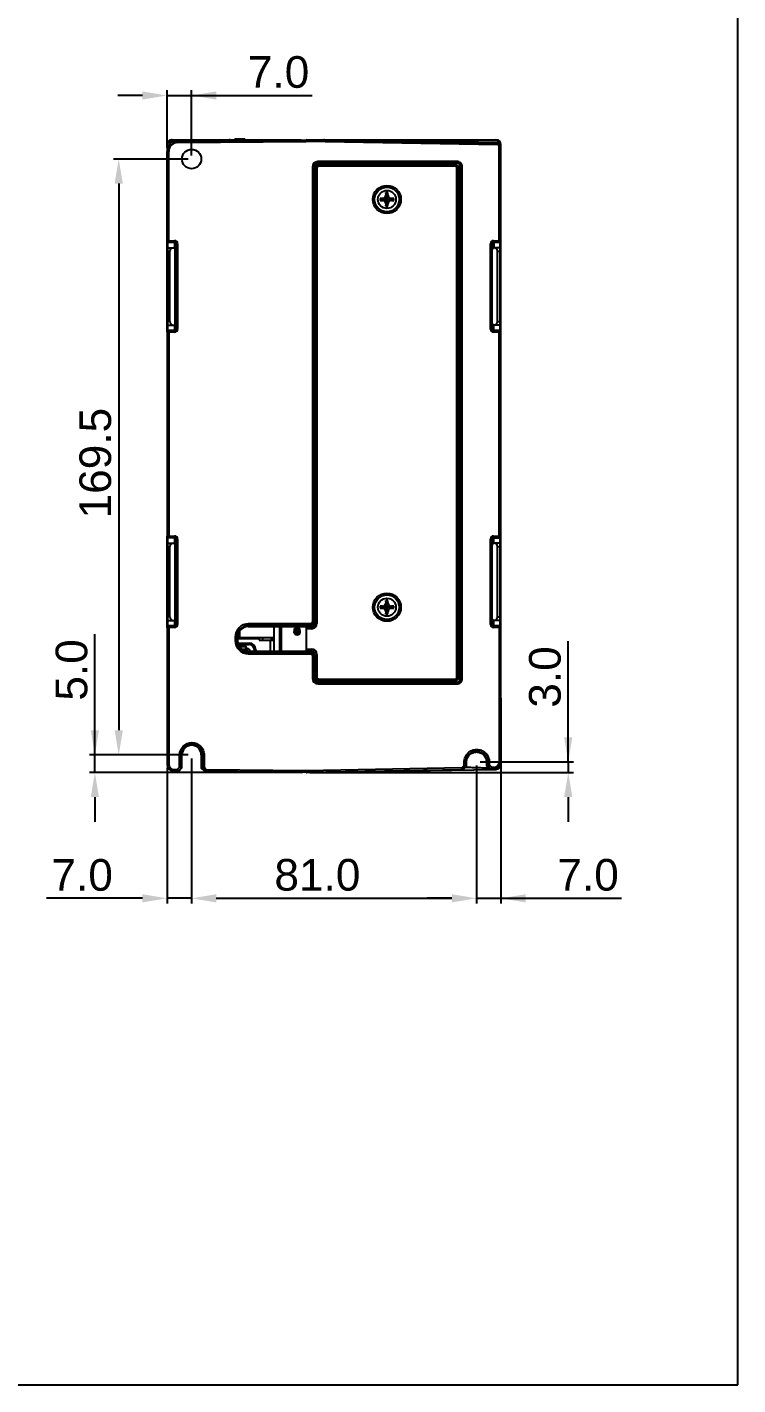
# Model space of a CAD drawing. Header units: millimetres. Extents: x 285 to 860, y 229 to 920.
# Drawn here: x 657.9 to 860.1, y 229.4 to 615.6 of the extents above; entities that cross this region are included whole.
import ezdxf

# ---------------------------------------------------------------- set-up
doc = ezdxf.new("R2010")
doc.units = ezdxf.units.MM
doc.header["$LTSCALE"] = 6
doc.layers.get('0').update_dxf_attribs({"linetype": 'CONTINUOUS'})
doc.layers.get('DEFPOINTS').update_dxf_attribs({"linetype": 'CONTINUOUS'})
doc.styles.add('Arial', font='arial.ttf')
doc.dimstyles.get("Standard").update_dxf_attribs({"dimtxt": 5, "dimasz": 5, "dimexe": 1.5, "dimexo": 1, "dimgap": 0.35, "dimtad": 1, "dimdec": 1, "dimzin": 1, "dimdsep": 46, "dimtxsty": 'Arial', "dimcen": 0, "dimclrd": 2, "dimclre": 2, "dimclrt": 2, "dimadec": 0, "dimazin": 0, "dimtp": 0.1, "dimtm": 0.1, "dimtfac": 0.71, "dimtdec": 1, "dimtmove": 0, "dimatfit": 3, "dimfxl": 1, "dimlwd": -1, "dimlwe": -1, "dimarcsym": 0})

# ---------------------------------------------------------------- blocks, each defined once
blk = doc.blocks.new('*D7')
at = {"color": 2}
for p, q in [((690.7, 596.2), (683.7, 596.2)), ((697.7, 581.31), (697.7, 597.7)), ((697.7, 596.2), (704.7, 596.2)), ((704.7, 579.13), (704.7, 597.7)), ((704.7, 596.2), (738.96, 596.2)), ((711.7, 596.2), (718.7, 596.2))]:
    blk.add_line(p, q, dxfattribs=at)
for points in [[(690.7, 595.04), (690.7, 597.37), (697.7, 596.2)], [(711.7, 597.37), (711.7, 595.04), (704.7, 596.2)]]:
    blk.add_solid(points, dxfattribs=at)
at = {"layer": 'DEFPOINTS', "color": 0}
for p in [(704.7, 596.2), (697.7, 580.31), (704.7, 578.13)]:
    blk.add_point(p, dxfattribs=at)
at = {"color": 2, "insert": (720.7, 607.39), "char_height": 9, "attachment_point": 1, "style": 'Arial'}
blk.add_mtext('7.0', dxfattribs=at)
blk = doc.blocks.new('*D8')
at = {"color": 2}
for p, q in [((703.7, 578.13), (682.46, 578.13)), ((683.96, 571.13), (683.96, 415.63)), ((703.7, 408.63), (682.46, 408.63))]:
    blk.add_line(p, q, dxfattribs=at)
for points in [[(685.13, 571.13), (682.8, 571.13), (683.96, 578.13)], [(682.8, 415.63), (685.13, 415.63), (683.96, 408.63)]]:
    blk.add_solid(points, dxfattribs=at)
at = {"layer": 'DEFPOINTS', "color": 0}
for p in [(704.7, 578.13), (683.96, 408.63), (704.7, 408.63)]:
    blk.add_point(p, dxfattribs=at)
at = {"color": 2, "insert": (672.78, 491.62), "char_height": 9, "attachment_point": 2, "rotation": 90, "style": 'Arial'}
blk.add_mtext('169.5', dxfattribs=at)
blk = doc.blocks.new('*D9')
at = {"color": 2}
for p, q in [((704.7, 407.63), (704.7, 366.34)), ((785.73, 405.63), (785.73, 366.34)), ((711.7, 367.84), (778.73, 367.84))]:
    blk.add_line(p, q, dxfattribs=at)
for points in [[(711.7, 369), (711.7, 366.67), (704.7, 367.84)], [(778.73, 366.67), (778.73, 369), (785.73, 367.84)]]:
    blk.add_solid(points, dxfattribs=at)
at = {"layer": 'DEFPOINTS', "color": 0}
for p in [(704.7, 408.63), (785.73, 406.63), (785.73, 367.84)]:
    blk.add_point(p, dxfattribs=at)
at = {"color": 2, "insert": (740.48, 379.03), "char_height": 9, "attachment_point": 2, "style": 'Arial'}
blk.add_mtext('81.0', dxfattribs=at)
blk = doc.blocks.new('*D10')
at = {"color": 2}
for p, q in [((792.7, 424.74), (792.7, 366.34)), ((785.73, 405.63), (785.73, 366.34)), ((778.73, 367.84), (771.73, 367.84)), ((785.73, 367.84), (792.7, 367.84)), ((792.7, 367.84), (827.01, 367.84)), ((799.7, 367.84), (806.7, 367.84))]:
    blk.add_line(p, q, dxfattribs=at)
for points in [[(778.73, 366.67), (778.73, 369), (785.73, 367.84)], [(799.7, 369), (799.7, 366.67), (792.7, 367.84)]]:
    blk.add_solid(points, dxfattribs=at)
at = {"layer": 'DEFPOINTS', "color": 0}
for p in [(792.7, 425.74), (785.73, 406.63), (792.7, 367.84)]:
    blk.add_point(p, dxfattribs=at)
at = {"color": 2, "insert": (808.74, 379.03), "char_height": 9, "attachment_point": 1, "style": 'Arial'}
blk.add_mtext('7.0', dxfattribs=at)
blk = doc.blocks.new('*D11')
at = {"color": 2}
for p, q in [((677.17, 408.63), (677.17, 442.97)), ((677.17, 415.63), (677.17, 422.63)), ((703.7, 408.63), (675.67, 408.63)), ((677.17, 403.63), (677.17, 408.63)), ((736.3, 403.63), (675.67, 403.63)), ((677.17, 396.63), (677.17, 389.63))]:
    blk.add_line(p, q, dxfattribs=at)
for points in [[(676.01, 415.63), (678.34, 415.63), (677.17, 408.63)], [(678.34, 396.63), (676.01, 396.63), (677.17, 403.63)]]:
    blk.add_solid(points, dxfattribs=at)
at = {"layer": 'DEFPOINTS', "color": 0}
for p in [(677.17, 408.63), (704.7, 408.63), (737.3, 403.63)]:
    blk.add_point(p, dxfattribs=at)
at = {"color": 2, "insert": (670.58, 432.8), "char_height": 9, "attachment_point": 5, "rotation": 90, "style": 'Arial'}
blk.add_mtext('5.0', dxfattribs=at)
blk = doc.blocks.new('*D12')
at = {"color": 2}
for p, q in [((811.83, 406.63), (811.83, 440.96)), ((811.83, 413.63), (811.83, 420.63)), ((786.73, 406.63), (813.33, 406.63)), ((811.83, 406.63), (811.83, 403.63)), ((738.3, 403.63), (813.33, 403.63)), ((811.83, 396.63), (811.83, 389.63))]:
    blk.add_line(p, q, dxfattribs=at)
for points in [[(810.66, 413.63), (813, 413.63), (811.83, 406.63)], [(813, 396.63), (810.66, 396.63), (811.83, 403.63)]]:
    blk.add_solid(points, dxfattribs=at)
at = {"layer": 'DEFPOINTS', "color": 0}
for p in [(785.73, 406.63), (737.3, 403.63), (811.83, 403.63)]:
    blk.add_point(p, dxfattribs=at)
at = {"color": 2, "insert": (805.24, 430.8), "char_height": 9, "attachment_point": 5, "rotation": 90, "style": 'Arial'}
blk.add_mtext('3.0', dxfattribs=at)
blk = doc.blocks.new('*D13')
at = {"color": 2}
for p, q in [((704.7, 407.63), (704.7, 366.34)), ((697.7, 404.96), (697.7, 366.34)), ((690.7, 367.84), (663.43, 367.84)), ((704.7, 367.84), (697.7, 367.84)), ((711.7, 367.84), (718.7, 367.84))]:
    blk.add_line(p, q, dxfattribs=at)
for points in [[(690.7, 366.67), (690.7, 369), (697.7, 367.84)], [(711.7, 369), (711.7, 366.67), (704.7, 367.84)]]:
    blk.add_solid(points, dxfattribs=at)
at = {"layer": 'DEFPOINTS', "color": 0}
for p in [(697.7, 405.96), (704.7, 408.63), (697.7, 367.84)]:
    blk.add_point(p, dxfattribs=at)
at = {"color": 2, "insert": (673.56, 374.43), "char_height": 9, "attachment_point": 5, "style": 'Arial'}
blk.add_mtext('7.0', dxfattribs=at)

msp = doc.modelspace()

# ---------------------------------------------------------------- linework, layer by layer
for p, q in [((860.08, 229.45), (860.08, 823.45)), ((699.2, 583.63), (735.82, 583.63)), ((700.67, 583.31), (737.3, 583.63)), ((700.67, 583.31), (700.67, 582.81)), ((717, 583.83), (717, 583.63)), ((717, 583.83), (719.88, 583.83)), ((719.88, 583.63), (719.88, 583.83)), ((791.71, 582.68), (737.3, 583.63)), ((737.8, 583.63), (742.5, 583.63)), ((742.29, 583.55), (742.29, 583.63)), ((742.5, 583.63), (791.2, 583.63)), ((748.75, 583.43), (791.19, 583.43)), ((697.7, 582.13), (697.7, 580.31)), ((697.7, 554.86), (697.7, 580.31)), ((697.7, 580.31), (698.2, 580.31)), ((698.2, 554.95), (698.2, 580.31)), ((700.67, 582.81), (737.29, 583.13)), ((791.7, 582.18), (737.29, 583.13)), ((791.7, 582.18), (791.71, 582.68)), ((792.2, 554.95), (792.2, 581.68)), ((792.2, 581.68), (792.7, 581.68)), ((792.7, 582.13), (792.59, 582.13)), ((792.7, 531.08), (792.7, 582.13)), ((739.07, 575.9), (739.07, 446.4)), ((739.57, 575.9), (739.07, 575.9)), ((739.57, 575.9), (739.57, 446.4)), ((739.57, 575.9), (739.81, 575.53)), ((739.81, 575.53), (739.81, 446.03)), ((739.81, 575.53), (740.31, 575.53)), ((740.31, 575.53), (740.31, 446.03)), ((780.15, 577.44), (740.57, 577.4)), ((740.57, 576.9), (740.57, 577.4)), ((780.15, 576.94), (740.57, 576.9)), ((740.57, 576.9), (740.81, 576.53)), ((779.66, 576.57), (740.81, 576.53)), ((740.81, 576.53), (740.81, 576.03)), ((779.66, 576.07), (740.81, 576.03)), ((779.66, 576.57), (780.15, 576.94)), ((779.66, 576.57), (779.66, 576.07)), ((780.15, 576.94), (780.15, 577.44)), ((780.16, 430.7), (780.16, 575.57)), ((780.66, 575.57), (780.16, 575.57)), ((780.66, 575.57), (781.15, 575.94)), ((780.66, 430.7), (780.66, 575.57)), ((781.15, 430.33), (781.15, 575.94)), ((781.15, 575.94), (781.65, 575.94)), ((781.65, 430.33), (781.65, 575.94)), ((759.95, 565.34), (760.54, 567.93)), ((760.54, 565.34), (759.95, 567.93)), ((759.96, 564.7), (760.53, 568.57)), ((760.53, 564.7), (759.96, 568.57)), ((758.31, 566.35), (762.18, 566.92)), ((758.31, 566.92), (762.18, 566.35)), ((758.95, 566.34), (761.54, 566.93)), ((758.95, 566.93), (761.54, 566.34)), ((697.7, 554.58), (697.7, 554.86)), ((697.7, 531.08), (697.7, 554.57)), ((697.9, 552.92), (697.9, 554.38)), ((699.8, 554.38), (697.9, 554.38)), ((697.9, 529.42), (697.9, 552.88)), ((697.9, 552.88), (699.8, 552.88)), ((698.08, 554.46), (699.81, 554.4)), ((698.2, 554.95), (699.83, 554.9)), ((699.8, 554.38), (699.8, 552.88)), ((699.81, 554.4), (699.83, 554.9)), ((700, 554.34), (700, 552.69)), ((700, 531.08), (700, 552.68)), ((700.2, 554), (700.2, 529.77)), ((700.2, 554), (700.7, 554)), ((700.7, 554), (700.7, 529.77)), ((789.7, 529.77), (789.7, 554)), ((790.2, 554), (789.7, 554)), ((790.2, 529.77), (790.2, 554)), ((790.56, 554.9), (792.2, 554.95)), ((790.58, 554.4), (790.56, 554.9)), ((790.58, 554.4), (792.31, 554.46)), ((790.7, 554.38), (790.7, 552.88)), ((792.5, 554.38), (790.7, 554.38)), ((792.5, 552.88), (790.7, 552.88)), ((792.5, 552.92), (792.5, 554.38)), ((792.5, 529.42), (792.5, 552.88)), ((697.7, 551.88), (698.5, 551.88)), ((698.5, 531.88), (698.5, 551.88)), ((791.7, 531.88), (791.7, 551.88)), ((791.7, 551.88), (792.7, 551.88)), ((700.2, 547.88), (700, 547.88)), ((700.2, 535.88), (700, 535.89)), ((698.5, 531.88), (697.7, 531.88)), ((697.7, 528.91), (697.7, 531.07)), ((697.9, 530.88), (699.8, 530.88)), ((699.8, 529.38), (697.9, 529.38)), ((699.81, 529.37), (698.08, 529.31)), ((699.8, 530.85), (699.8, 529.38)), ((699.81, 529.37), (699.83, 528.87)), ((700, 530.71), (700, 529.42)), ((700.2, 529.77), (700.7, 529.77)), ((790.2, 529.77), (789.7, 529.77)), ((790.58, 529.37), (790.56, 528.87)), ((792.31, 529.31), (790.58, 529.37)), ((792.5, 530.88), (790.7, 530.88)), ((790.7, 529.38), (790.7, 530.88)), ((792.5, 529.38), (790.7, 529.38)), ((791.7, 531.88), (792.7, 531.88)), ((792.7, 447.08), (792.7, 531.07)), ((697.7, 528.91), (697.7, 470.86)), ((699.83, 528.87), (698.2, 528.81)), ((698.2, 528.81), (698.2, 470.95)), ((792.2, 528.81), (790.56, 528.87)), ((792.2, 470.95), (792.2, 528.81)), ((697.7, 470.58), (697.7, 470.86)), ((697.7, 447.08), (697.7, 470.57)), ((697.7, 467.88), (698.5, 467.88)), ((697.9, 468.92), (697.9, 470.38)), ((699.8, 470.38), (697.9, 470.38)), ((697.9, 445.42), (697.9, 468.88)), ((697.9, 468.88), (699.8, 468.88)), ((698.08, 470.46), (699.81, 470.4)), ((698.2, 470.95), (699.83, 470.9)), ((698.5, 447.88), (698.5, 467.88)), ((699.8, 470.38), (699.8, 468.88)), ((699.81, 470.4), (699.83, 470.9)), ((700, 470.34), (700, 468.69)), ((700, 447.08), (700, 468.68)), ((700.2, 470), (700.2, 445.77)), ((700.2, 470), (700.7, 470)), ((700.7, 470), (700.7, 445.77)), ((790.2, 470), (789.7, 470)), ((789.7, 445.77), (789.7, 470)), ((790.2, 445.77), (790.2, 470)), ((790.56, 470.9), (792.2, 470.95)), ((790.58, 470.4), (790.56, 470.9)), ((790.58, 470.4), (792.7, 470.47)), ((790.7, 470.38), (792.5, 470.38)), ((790.7, 468.88), (790.7, 470.38)), ((792.5, 468.88), (790.7, 468.88)), ((791.7, 467.88), (792.7, 467.88)), ((791.7, 447.88), (791.7, 467.88)), ((792.7, 470.47), (792.2, 470.95)), ((792.5, 468.92), (792.5, 470.38)), ((792.5, 445.42), (792.5, 468.88)), ((700.2, 463.88), (700, 463.88)), ((700.2, 451.88), (700, 451.89)), ((760.54, 449.34), (759.95, 451.93)), ((759.95, 449.34), (760.54, 451.93)), ((760.53, 448.7), (759.96, 452.57)), ((759.96, 448.7), (760.53, 452.57)), ((758.31, 450.35), (762.18, 450.92)), ((758.31, 450.92), (762.18, 450.35)), ((758.95, 450.34), (761.54, 450.93)), ((758.95, 450.93), (761.54, 450.34)), ((698.5, 447.88), (697.7, 447.88)), ((697.7, 444.91), (697.7, 447.07)), ((697.7, 444.91), (697.7, 405.96)), ((697.9, 446.88), (699.8, 446.88)), ((699.8, 445.38), (697.9, 445.38)), ((699.81, 445.37), (698.08, 445.31)), ((699.83, 444.87), (698.2, 444.81)), ((698.2, 444.81), (698.2, 405.96)), ((699.8, 446.85), (699.8, 445.38)), ((699.81, 445.37), (699.83, 444.87)), ((700, 446.71), (700, 445.42)), ((700.2, 445.77), (700.7, 445.77)), ((720.83, 445.38), (720.75, 445.13)), ((720.75, 445.13), (737.3, 445.13)), ((738.57, 445.9), (720.83, 445.88)), ((720.83, 445.38), (720.83, 445.88)), ((738.57, 445.4), (720.83, 445.38)), ((728.1, 445.13), (728.1, 438.13)), ((729.7, 445.13), (729.7, 438.13)), ((730.2, 444.18), (729.7, 444.18)), ((729.7, 444.18), (730.2, 444.18)), ((730.2, 445.13), (730.2, 438.13)), ((733.95, 444.6), (735.45, 444.6)), ((733.95, 443.38), (733.95, 444.6)), ((733.95, 444.5), (735.45, 444.5)), ((735.01, 444.21), (734.38, 444.21)), ((735.45, 443.38), (735.45, 444.6)), ((737.3, 445.13), (737.3, 438.13)), ((738.82, 445.03), (737.3, 445.03)), ((738.82, 444.53), (737.3, 444.53)), ((738.57, 445.4), (738.57, 445.9)), ((738.57, 445.4), (738.82, 445.03)), ((738.82, 445.03), (738.82, 444.53)), ((739.57, 446.4), (739.07, 446.4)), ((739.57, 446.4), (739.81, 446.03)), ((739.81, 446.03), (740.31, 446.03)), ((790.2, 445.77), (789.7, 445.77)), ((790.58, 445.37), (790.56, 444.87)), ((792.2, 444.81), (790.56, 444.87)), ((792.31, 445.31), (790.58, 445.37)), ((792.5, 446.88), (790.7, 446.88)), ((790.7, 445.38), (790.7, 446.88)), ((790.7, 445.38), (792.5, 445.38)), ((791.7, 447.88), (792.7, 447.88)), ((792.2, 444.81), (792.2, 406.57)), ((792.7, 406.02), (792.7, 447.07)), ((717.08, 442.13), (717.75, 442.13)), ((717.08, 442.13), (717.08, 441.13)), ((717.08, 441.13), (717.75, 441.13)), ((717.58, 442.13), (717.58, 441.13)), ((717.75, 442.13), (717.75, 441.13)), ((717.75, 442.03), (728.1, 442.03)), ((723.9, 441.63), (717.75, 441.63)), ((717.83, 440.43), (721.05, 440.43)), ((718.4, 442.03), (718.4, 443.99)), ((721.05, 440.43), (721.05, 440.03)), ((723.9, 442.03), (723.9, 441.23)), ((723.9, 441.23), (728.1, 441.23)), ((724.9, 442.03), (724.9, 441.23)), ((727, 441.23), (727, 438.13)), ((727.4, 441.23), (727.4, 442.03)), ((727.9, 441.23), (727.9, 442.03)), ((733.95, 443.38), (733.85, 443.38)), ((733.95, 443.38), (733.85, 443.38)), ((733.95, 443.38), (735.45, 443.38)), ((735.28, 443.44), (734.11, 443.44)), ((735.19, 443.51), (734.2, 443.51)), ((734.61, 444.08), (734.78, 444.08)), ((734.9, 443.38), (734.9, 442.81)), ((735.54, 443.38), (735.45, 443.38)), ((735.54, 443.38), (735.45, 443.38)), ((717.96, 440.03), (721.05, 440.03)), ((718.21, 439.53), (719.9, 439.53)), ((720.2, 439.33), (718.35, 439.33)), ((718.95, 438.73), (720.2, 438.73)), ((720.2, 438.19), (720.2, 439.33)), ((720.4, 439.03), (720.2, 439.03)), ((720.2, 438.83), (720.65, 438.83)), ((720.2, 438.38), (720.5, 438.38)), ((720.4, 439.03), (720.4, 438.83)), ((720.5, 438.38), (720.7, 438.18)), ((720.7, 438.18), (720.7, 438.14)), ((720.75, 438.13), (737.3, 438.13)), ((720.83, 437.89), (720.75, 438.13)), ((720.83, 437.89), (738.57, 437.87)), ((720.83, 437.89), (720.83, 437.39)), ((720.83, 437.39), (738.57, 437.37)), ((722.95, 438.53), (722.55, 438.53)), ((722.55, 438.53), (722.55, 438.13)), ((722.95, 438.53), (722.95, 438.13)), ((737.3, 438.74), (738.82, 438.74)), ((737.3, 438.24), (738.82, 438.24)), ((738.82, 438.24), (738.57, 437.87)), ((738.57, 437.87), (738.57, 437.37)), ((738.82, 438.24), (738.82, 438.74)), ((739.57, 436.87), (739.07, 436.87)), ((739.07, 436.87), (739.07, 430.37)), ((739.81, 437.24), (739.57, 436.87)), ((739.57, 436.87), (739.57, 430.37)), ((739.81, 437.24), (740.31, 437.24)), ((739.81, 437.24), (739.81, 430.74)), ((740.31, 437.24), (740.31, 430.74)), ((739.57, 430.37), (739.07, 430.37)), ((739.57, 430.37), (739.81, 430.74)), ((739.81, 430.74), (740.31, 430.74)), ((740.57, 429.37), (740.81, 429.74)), ((740.57, 429.37), (780.15, 429.33)), ((740.57, 429.37), (740.57, 428.87)), ((740.57, 428.87), (780.15, 428.83)), ((740.81, 430.24), (779.66, 430.2)), ((740.81, 429.74), (740.81, 430.24)), ((740.81, 429.74), (779.66, 429.7)), ((779.66, 429.7), (779.66, 430.2)), ((780.15, 429.33), (779.66, 429.7)), ((780.15, 429.33), (780.15, 428.83)), ((780.66, 430.7), (780.16, 430.7)), ((781.15, 430.33), (780.66, 430.7)), ((781.15, 430.33), (781.65, 430.33)), ((698.2, 405.96), (697.7, 405.96)), ((701.29, 408.63), (701.95, 408.63)), ((701.29, 405.17), (701.29, 408.63)), ((701.79, 404.96), (701.79, 408.63)), ((701.95, 404.96), (701.95, 408.63)), ((707.45, 408.63), (708.26, 408.63)), ((707.45, 408.63), (707.45, 404.89)), ((707.76, 408.63), (707.76, 404.89)), ((708.26, 408.63), (708.26, 405.1)), ((781.53, 404.91), (782.24, 405.63)), ((782.24, 406.63), (782.89, 406.63)), ((782.24, 405.63), (782.24, 406.63)), ((782.74, 405.43), (782.74, 406.63)), ((782.89, 406.15), (782.89, 406.63)), ((789.36, 406.63), (788.57, 406.63)), ((788.57, 406.63), (788.57, 406.27)), ((788.86, 405.53), (788.6, 405.53)), ((789.49, 404.66), (788.6, 405.53)), ((788.86, 406.63), (788.86, 405.53)), ((788.86, 405.53), (789.74, 404.67)), ((789.36, 406.63), (789.36, 405.74)), ((789.36, 405.74), (790.06, 405.05)), ((792.7, 406.57), (792.2, 406.57)), ((699.68, 404.46), (700.57, 404.45)), ((699.68, 404.46), (699.68, 403.96)), ((699.68, 403.96), (700.93, 403.95)), ((700.57, 404.45), (701.29, 405.17)), ((700.77, 403.95), (701.79, 404.96)), ((701.95, 404.96), (700.93, 403.95)), ((701.95, 404.96), (701.79, 404.96)), ((707.76, 404.89), (707.45, 404.89)), ((708.45, 403.89), (707.45, 404.89)), ((707.76, 404.89), (708.76, 403.88)), ((708.26, 405.1), (708.97, 404.38)), ((737.3, 403.63), (708.45, 403.89)), ((737.29, 404.13), (708.97, 404.38)), ((781.53, 404.91), (737.29, 404.13)), ((781.71, 404.41), (737.3, 403.63)), ((737.5, 403.59), (772.34, 404.19)), ((772.34, 404.19), (791.22, 404.52)), ((781.58, 404.41), (781.55, 404.68)), ((781.86, 404.53), (781.72, 404.68)), ((781.86, 404.53), (782.74, 405.43)), ((781.99, 404.53), (781.86, 404.53)), ((782.87, 405.43), (781.99, 404.53)), ((782.62, 405.17), (782.91, 405.16)), ((782.87, 405.43), (782.74, 405.43)), ((789.49, 404.66), (789.74, 404.67)), ((789.74, 404.67), (789.87, 404.83)), ((789.77, 404.55), (790, 404.55)), ((790.03, 404.55), (790.05, 404.84)), ((790.73, 404.57), (790.03, 404.55)), ((790.72, 405.07), (790.06, 405.05)), ((790.73, 404.57), (790.72, 405.07)), ((285.35, 229.45), (860.08, 229.45))]:
    msp.add_line(p, q)
for centre, radius in [((704.7, 578.13), 2.75), ((760.25, 566.63), 4), ((760.25, 566.63), 3.5), ((760.25, 566.63), 2.57), ((760.25, 450.63), 4), ((760.25, 450.63), 3.5), ((760.25, 450.63), 2.57)]:
    msp.add_circle(centre, radius)
for centre, radius, start, end in [((699.2, 582.13), 1.5, 90, 180), ((700.7, 580.31), 3, 90.5, 180), ((746.84, 581.6), 48.24, 178.1265, 178.2589), ((699.16, 582.7), 0.709, 135.8523, 138.2422), ((699.6, 582.95), 0.855, 151.2592, 152.9467), ((699.6, 546.52), 36.82, 89.9356, 91.1829), ((699.83, 510.64), 72.7, 89.7392, 90.1453), ((742.5, 583.43), 0.2, 90, 145.7598), ((791.19, 582.14), 1.29, 83.0912, 90.013), ((791.2, 582.13), 1.5, 5.4199, 90), ((791.2, 582.13), 1.5, 0, 90), ((700.7, 580.31), 2.5, 90.5, 180), ((740.62, 580.83), 42.05, 176.9544, 177.7907), ((791.7, 581.68), 0.5, 0, 89), ((791.7, 581.68), 1, 0, 89), ((791.19, 582.13), 1.3, 23.3692, 27.7985), ((791.19, 582.13), 1.31, 7.4366, 23.3274), ((791.2, 582.13), 1.5, 0, 4.4353), ((740.57, 575.9), 1.5, 90.059, 180.037), ((740.81, 575.53), 1, 90.1046, 179.9478), ((740.81, 575.53), 0.499, 90.0529, 180.0431), ((779.66, 575.57), 1, 0.1045, 89.948), ((779.66, 575.57), 0.499, 359.9878, 90.1259), ((780.15, 575.94), 1.5, 359.9936, 90.1201), ((868.86, 566.72), 108.92, 179.0271, 179.3667), ((760.25, 550.19), 18.39, 89.1163, 90.8837), ((656, 566.78), 104.55, 0.6262, 0.98), ((776.69, 566.63), 18.39, 179.1165, 180.0003), ((776.69, 566.63), 18.39, 179.9997, 180.8835), ((760.1, 462.38), 104.55, 90.6262, 90.98), ((760.16, 675.25), 108.92, 269.0271, 269.3667), ((864.49, 566.48), 104.55, 180.6262, 180.98), ((760.25, 583.08), 18.39, 269.1163, 270.8837), ((651.63, 566.55), 108.92, 359.0271, 359.3667), ((760.33, 458.02), 108.92, 89.0271, 89.3667), ((760.39, 670.88), 104.55, 270.6262, 270.98), ((743.8, 566.63), 18.39, 359.9997, 0.8835), ((743.8, 566.63), 18.39, 359.1165, 0.0003), ((698.1, 554.86), 0.4, 180, 268), ((697.9, 554.58), 0.2, 180, 270), ((697.9, 552.68), 0.2, 90, 180), ((699.8, 552.68), 0.2, 0, 90), ((699.8, 554), 0.4, 0, 88), ((699.8, 554), 0.9, 0, 88), ((790.6, 554), 0.9, 92, 180), ((790.6, 554), 0.4, 92, 180), ((790.7, 552.38), 0.5, 90, 180), ((792.3, 554.86), 0.4, 272.0001, 359.9999), ((792.5, 554.58), 0.2, 270, 360), ((792.5, 552.68), 0.2, 0, 90), ((697.9, 531.08), 0.2, 180, 270), ((697.9, 529.18), 0.2, 90, 180), ((698.1, 528.91), 0.4, 92.0001, 179.9999), ((699.8, 531.08), 0.2, 270, 0), ((699.8, 529.77), 0.4, 272, 0), ((699.8, 529.77), 0.9, 272, 0), ((790.6, 529.77), 0.9, 180, 268), ((790.7, 531.38), 0.5, 180, 270), ((790.6, 529.77), 0.4, 180, 268), ((792.3, 528.91), 0.4, 0, 88), ((792.5, 531.08), 0.2, 270, 0), ((792.5, 529.18), 0.2, 0, 90), ((698.1, 470.86), 0.4, 180, 268), ((697.9, 470.58), 0.2, 180, 270), ((697.9, 468.68), 0.2, 90, 180), ((699.8, 468.68), 0.2, 0, 90), ((699.8, 470), 0.4, 0, 88), ((699.8, 470), 0.9, 0, 88), ((790.6, 470), 0.9, 92, 180), ((790.6, 470), 0.4, 92, 180), ((790.7, 468.38), 0.5, 90, 180), ((792.5, 470.58), 0.2, 270, 325.1062), ((792.5, 468.68), 0.2, 0, 90), ((868.86, 450.72), 108.92, 179.0271, 179.3667), ((760.25, 434.19), 18.39, 89.1163, 90.8837), ((656, 450.78), 104.55, 0.6262, 0.98), ((776.69, 450.63), 18.39, 179.1165, 180.0003), ((776.69, 450.63), 18.39, 179.9997, 180.8835), ((760.1, 346.38), 104.55, 90.6262, 90.98), ((760.16, 559.25), 108.92, 269.0271, 269.3667), ((864.49, 450.48), 104.55, 180.6262, 180.98), ((760.25, 467.08), 18.39, 269.1163, 270.8837), ((651.63, 450.55), 108.92, 359.0271, 359.3667), ((760.33, 342.02), 108.92, 89.0271, 89.3667), ((760.39, 554.88), 104.55, 270.6262, 270.98), ((743.8, 450.63), 18.39, 359.9997, 0.8835), ((743.8, 450.63), 18.39, 359.1165, 0.0003), ((697.9, 447.08), 0.2, 180, 270), ((697.9, 445.18), 0.2, 90, 180), ((698.1, 444.91), 0.4, 92.0001, 179.9999), ((699.8, 447.08), 0.2, 270, 360), ((699.8, 445.77), 0.4, 272, 0), ((699.8, 445.77), 0.9, 272, 0), ((720.83, 442.13), 3.75, 90.0454, 179.9913), ((720.83, 442.13), 3.25, 90.0516, 179.9894), ((734.7, 443.68), 0.9, 146.477, 33.523), ((738.57, 446.4), 1, 270.1046, 359.9477), ((738.57, 446.4), 0.499, 270.0531, 0.0429), ((738.82, 446.03), 1.5, 270.0589, 0.0371), ((790.6, 445.77), 0.9, 180, 268), ((790.7, 447.38), 0.5, 180, 270), ((790.6, 445.77), 0.4, 180, 268), ((792.3, 444.91), 0.4, 0, 88), ((792.5, 447.08), 0.2, 270, 0), ((792.5, 445.18), 0.2, 0, 90), ((720.83, 441.13), 3.75, 180.0087, 269.9546), ((720.83, 441.13), 3.25, 180.0106, 269.9484), ((721.05, 438.53), 1.9, 0, 90), ((719.9, 439.03), 0.5, 0, 90), ((720.65, 438.13), 0.7, 0, 90), ((721.05, 438.53), 1.5, 0, 90), ((738.57, 436.87), 1, 0.0522, 89.8954), ((738.57, 436.87), 0.499, 359.9569, 89.9471), ((738.82, 437.24), 1.5, 359.963, 89.941), ((740.57, 430.37), 1.5, 179.963, 269.941), ((740.81, 430.74), 1, 180.0523, 269.8954), ((740.81, 430.74), 0.499, 179.9569, 269.9471), ((779.66, 430.7), 1, 270.052, 359.8955), ((779.66, 430.7), 0.499, 269.8739, 0.0124), ((780.15, 430.33), 1.5, 269.8801, 0.0063), ((699.7, 405.96), 2, 180, 269.5), ((699.7, 405.96), 1.5, 180, 269.5), ((790.7, 406.57), 1.5, 271, 0), ((790.7, 406.57), 2, 271, 0), ((791.2, 406.02), 1.5, 271, 0), ((810.66, 449.05), 118.78, 202.0537, 202.1787), ((737.5, 403.78), 0.2, 228.7199, 271), ((740.5, 403.84), 0.2, 228.7199, 270.9999), ((772.31, 405.7), 1.51, 271.044, 285.8796), ((781.7, 404.81), 0.402, 271.0727, 290.7165), ((781.7, 404.81), 0.399, 310.5564, 315.5158), ((790.04, 509.25), 104.28, 269.0929, 269.3735), ((789.97, 502.82), 97.85, 269.3753, 269.5349), ((789.77, 404.95), 0.396, 265.9021, 270.9918)]:
    msp.add_arc(centre, radius, start, end)
for centre, major_axis, ratio, start_param, end_param in [((699.5, 551.88), (1, 0), 1, 1.570796, 3.141593), ((790.7, 551.88), (1, 0), 1, 0, 1.570796), ((699.5, 531.88), (0, 1), 1, 1.570796, 3.141593), ((790.7, 531.88), (1, 0), 1, -1.570796, 0), ((699.5, 467.88), (0, 1), 1, 0, 1.570796), ((790.7, 467.88), (1, 0), 1, 0, 1.570796), ((699.5, 447.88), (1, 0), 1, 3.141593, 4.712389), ((720.75, 442.13), (0, 3), 1, 0, 1.570796), ((734.7, 444.42), (0.75, 0), 0.312833, 3.141593, 4.276453), ((734.7, 444.42), (0.75, 0), 0.312833, -1.13486, 0), ((790.7, 447.88), (1, 0), 1, -1.570796, 0), ((720.75, 441.13), (0, 3), 1, -4.712389, -3.141593), ((734.7, 441.7), (0, 2.4), 0.312833, 0.110341, 0.71504), ((734.7, 443.58), (0.75, 0), 0.312833, -0.628592, 0), ((704.7, 408.63), (0, 2.75), 1, -1.570796, 1.570796), ((782.87, 406.14), (0, 0.713), 0.024463, -3.141158, -1.558341), ((788.6, 406.23), (-0.002, 0.701), 0.049852, 1.50952, 3.14231)]:
    msp.add_ellipse(centre, major_axis=major_axis, ratio=ratio, start_param=start_param, end_param=end_param)
for points, knots in [([(698.63, 583.17), (698.53, 583.22), (698.35, 583.27), (698.15, 583.21), (698.09, 583.15)], [0, 0, 0, 0, 0.573695, 1, 1, 1, 1]), ([(698.84, 583.34), (698.8, 583.39), (698.74, 583.47), (698.62, 583.52), (698.59, 583.5)], [0, 0, 0, 0, 0.645532, 1, 1, 1, 1]), ([(699.2, 583.63), (699.13, 583.63), (698.98, 583.57), (698.9, 583.43), (698.85, 583.36)], [0, 0, 0, 0, 0.431441, 1, 1, 1, 1]), ([(715.67, 583.63), (715.67, 583.63), (715.66, 583.6), (715.67, 583.57), (715.67, 583.5), (715.67, 583.46), (715.67, 583.43)], [0, 0, 0, 0, 0.076648, 0.293253, 0.618081, 1, 1, 1, 1]), ([(737.3, 583.63), (737.3, 583.62), (737.29, 583.45), (737.29, 583.29), (737.29, 583.13)], [0, 0, 0, 0, 0.076325, 1, 1, 1, 1]), ([(743.77, 583.52), (743.77, 583.54), (743.77, 583.56), (743.77, 583.6), (743.77, 583.62), (743.77, 583.63), (743.77, 583.63)], [0, 0, 0, 0, 0.410954, 0.72907, 0.930118, 1, 1, 1, 1]), ([(791.2, 583.63), (791.19, 583.63), (791.2, 583.6), (791.19, 583.57), (791.19, 583.5), (791.19, 583.46), (791.19, 583.43)], [0, 0, 0, 0, 0.076558, 0.293057, 0.617963, 1, 1, 1, 1]), ([(698.16, 582.96), (698.02, 582.87), (697.79, 582.62), (697.7, 582.29), (697.7, 582.13)], [0, 0, 0, 0, 0.513357, 1, 1, 1, 1]), ([(740.57, 576.9), (740.31, 576.9), (739.78, 576.69), (739.57, 576.16), (739.57, 575.9)], [0, 0, 0, 0, 0.499992, 1, 1, 1, 1]), ([(781.15, 575.94), (781.15, 576.19), (780.94, 576.73), (780.41, 576.94), (780.15, 576.94)], [0, 0, 0, 0, 0.499992, 1, 1, 1, 1]), ([(758.95, 566.93), (759.08, 566.93), (759.34, 566.99), (759.67, 567.21), (759.89, 567.54), (759.95, 567.8), (759.95, 567.93)], [0, 0, 0, 0, 0.249228, 0.499985, 0.750738, 1, 1, 1, 1]), ([(760.54, 567.93), (760.54, 567.8), (760.6, 567.54), (760.82, 567.21), (761.15, 566.99), (761.41, 566.93), (761.54, 566.93)], [0, 0, 0, 0, 0.249261, 0.500013, 0.75077, 1, 1, 1, 1]), ([(759.95, 565.34), (759.95, 565.47), (759.89, 565.73), (759.67, 566.06), (759.34, 566.28), (759.08, 566.34), (758.95, 566.34)], [0, 0, 0, 0, 0.249261, 0.500013, 0.75077, 1, 1, 1, 1]), ([(761.54, 566.34), (761.41, 566.34), (761.15, 566.28), (760.82, 566.06), (760.6, 565.73), (760.54, 565.47), (760.54, 565.34)], [0, 0, 0, 0, 0.249228, 0.499985, 0.750738, 1, 1, 1, 1]), ([(698.2, 554.95), (698.13, 554.94), (698.01, 554.92), (697.88, 554.89), (697.79, 554.88), (697.74, 554.86), (697.71, 554.86), (697.7, 554.86), (697.7, 554.86)], [0, 0, 0, 0, 0.379797, 0.703897, 0.82912, 0.922635, 0.980447, 1, 1, 1, 1]), ([(697.9, 554.39), (697.9, 554.39), (697.89, 554.39), (697.9, 554.38), (697.9, 554.38)], [0, 0, 0, 0, 0.748105, 1, 1, 1, 1]), ([(697.9, 554.51), (697.9, 554.5), (697.9, 554.46), (697.9, 554.42), (697.9, 554.39)], [0, 0, 0, 0, 0.357152, 1, 1, 1, 1]), ([(698.2, 554.95), (698.18, 554.89), (698.15, 554.77), (698.12, 554.64), (698.1, 554.55), (698.09, 554.5), (698.09, 554.47), (698.08, 554.46), (698.08, 554.46)], [0, 0, 0, 0, 0.379797, 0.703899, 0.829124, 0.922635, 0.98044, 1, 1, 1, 1]), ([(792.31, 554.46), (792.31, 554.46), (792.3, 554.47), (792.3, 554.5), (792.29, 554.55), (792.27, 554.64), (792.24, 554.77), (792.21, 554.89), (792.2, 554.95)], [0, 0, 0, 0, 0.019569, 0.077391, 0.170896, 0.296085, 0.620149, 1, 1, 1, 1]), ([(792.7, 554.86), (792.69, 554.86), (792.68, 554.86), (792.65, 554.86), (792.6, 554.88), (792.51, 554.89), (792.38, 554.92), (792.26, 554.94), (792.2, 554.95)], [0, 0, 0, 0, 0.019556, 0.077391, 0.170898, 0.296088, 0.620149, 1, 1, 1, 1]), ([(792.49, 554.51), (792.49, 554.5), (792.49, 554.46), (792.49, 554.41), (792.49, 554.39)], [0, 0, 0, 0, 0.36853, 1, 1, 1, 1]), ([(792.49, 554.39), (792.49, 554.39), (792.5, 554.39), (792.49, 554.38), (792.5, 554.38)], [0, 0, 0, 0, 0.747071, 1, 1, 1, 1]), ([(697.9, 529.38), (697.9, 529.38), (697.89, 529.37), (697.9, 529.35), (697.9, 529.31), (697.9, 529.28), (697.9, 529.26)], [0, 0, 0, 0, 0.064168, 0.254383, 0.567582, 1, 1, 1, 1]), ([(698.08, 529.31), (698.08, 529.31), (698.09, 529.29), (698.09, 529.27), (698.1, 529.22), (698.12, 529.13), (698.15, 528.99), (698.18, 528.88), (698.2, 528.81)], [0, 0, 0, 0, 0.019569, 0.077391, 0.170896, 0.296085, 0.620149, 1, 1, 1, 1]), ([(792.2, 528.81), (792.21, 528.88), (792.24, 528.99), (792.27, 529.13), (792.29, 529.22), (792.3, 529.27), (792.31, 529.28), (792.31, 529.31), (792.31, 529.31)], [0, 0, 0, 0, 0.379688, 0.70385, 0.829096, 0.922619, 0.980434, 1, 1, 1, 1]), ([(792.5, 529.38), (792.49, 529.38), (792.5, 529.37), (792.49, 529.35), (792.49, 529.31), (792.49, 529.28), (792.49, 529.26)], [0, 0, 0, 0, 0.064122, 0.254251, 0.567877, 1, 1, 1, 1]), ([(697.7, 528.91), (697.7, 528.91), (697.71, 528.9), (697.74, 528.9), (697.79, 528.89), (697.88, 528.88), (698.01, 528.85), (698.13, 528.83), (698.2, 528.81)], [0, 0, 0, 0, 0.019556, 0.077391, 0.170898, 0.296088, 0.620149, 1, 1, 1, 1]), ([(792.2, 528.81), (792.26, 528.83), (792.37, 528.85), (792.52, 528.87), (792.6, 528.89), (792.66, 528.9), (792.67, 528.91), (792.7, 528.91), (792.7, 528.91)], [0, 0, 0, 0, 0.379688, 0.703848, 0.829096, 0.922623, 0.980428, 1, 1, 1, 1]), ([(698.2, 470.95), (698.13, 470.94), (698.02, 470.92), (697.87, 470.89), (697.79, 470.87), (697.73, 470.87), (697.72, 470.86), (697.69, 470.86), (697.7, 470.86)], [0, 0, 0, 0, 0.379688, 0.703848, 0.829096, 0.922623, 0.980428, 1, 1, 1, 1]), ([(697.9, 470.39), (697.9, 470.39), (697.89, 470.39), (697.9, 470.38), (697.9, 470.38)], [0, 0, 0, 0, 0.748105, 1, 1, 1, 1]), ([(697.9, 470.51), (697.9, 470.5), (697.9, 470.46), (697.9, 470.42), (697.9, 470.39)], [0, 0, 0, 0, 0.357152, 1, 1, 1, 1]), ([(698.2, 470.95), (698.18, 470.89), (698.15, 470.78), (698.12, 470.64), (698.1, 470.55), (698.09, 470.5), (698.08, 470.48), (698.08, 470.45), (698.08, 470.46)], [0, 0, 0, 0, 0.379688, 0.70385, 0.829096, 0.922619, 0.980434, 1, 1, 1, 1]), ([(792.49, 470.46), (792.49, 470.45), (792.49, 470.43), (792.49, 470.41), (792.49, 470.39)], [0, 0, 0, 0, 0.357119, 1, 1, 1, 1]), ([(792.49, 470.39), (792.49, 470.39), (792.5, 470.39), (792.49, 470.38), (792.5, 470.38)], [0, 0, 0, 0, 0.747071, 1, 1, 1, 1]), ([(758.95, 450.93), (759.08, 450.93), (759.34, 450.99), (759.67, 451.21), (759.89, 451.54), (759.95, 451.8), (759.95, 451.93)], [0, 0, 0, 0, 0.249228, 0.499985, 0.750738, 1, 1, 1, 1]), ([(760.54, 451.93), (760.54, 451.8), (760.6, 451.54), (760.82, 451.21), (761.15, 450.99), (761.41, 450.93), (761.54, 450.93)], [0, 0, 0, 0, 0.249261, 0.500013, 0.75077, 1, 1, 1, 1]), ([(759.95, 449.34), (759.95, 449.47), (759.89, 449.73), (759.67, 450.06), (759.34, 450.28), (759.08, 450.34), (758.95, 450.34)], [0, 0, 0, 0, 0.249261, 0.500013, 0.75077, 1, 1, 1, 1]), ([(761.54, 450.34), (761.41, 450.34), (761.15, 450.28), (760.82, 450.06), (760.6, 449.73), (760.54, 449.47), (760.54, 449.34)], [0, 0, 0, 0, 0.249228, 0.499985, 0.750738, 1, 1, 1, 1]), ([(697.7, 444.91), (697.7, 444.91), (697.71, 444.9), (697.74, 444.9), (697.79, 444.89), (697.88, 444.88), (698.01, 444.85), (698.13, 444.83), (698.2, 444.81)], [0, 0, 0, 0, 0.019556, 0.077391, 0.170898, 0.296088, 0.620149, 1, 1, 1, 1]), ([(697.9, 445.38), (697.9, 445.38), (697.89, 445.37), (697.9, 445.35), (697.9, 445.31), (697.9, 445.28), (697.9, 445.26)], [0, 0, 0, 0, 0.064168, 0.254383, 0.567582, 1, 1, 1, 1]), ([(698.08, 445.31), (698.08, 445.31), (698.09, 445.29), (698.09, 445.27), (698.1, 445.22), (698.12, 445.13), (698.15, 444.99), (698.18, 444.88), (698.2, 444.81)], [0, 0, 0, 0, 0.019569, 0.077391, 0.170896, 0.296085, 0.620149, 1, 1, 1, 1]), ([(734.7, 444.11), (734.64, 444.13), (734.54, 444.17), (734.43, 444.2), (734.38, 444.21)], [0, 0, 0, 0, 0.511738, 1, 1, 1, 1]), ([(735.01, 444.21), (734.96, 444.2), (734.85, 444.17), (734.75, 444.13), (734.7, 444.11)], [0, 0, 0, 0, 0.488277, 1, 1, 1, 1]), ([(739.81, 446.03), (739.81, 445.77), (739.6, 445.24), (739.07, 445.03), (738.82, 445.03)], [0, 0, 0, 0, 0.500011, 1, 1, 1, 1]), ([(792.2, 444.81), (792.21, 444.88), (792.24, 444.99), (792.27, 445.13), (792.29, 445.22), (792.3, 445.27), (792.3, 445.29), (792.31, 445.31), (792.31, 445.31)], [0, 0, 0, 0, 0.379797, 0.703899, 0.829124, 0.922635, 0.98044, 1, 1, 1, 1]), ([(792.2, 444.81), (792.26, 444.83), (792.38, 444.85), (792.51, 444.88), (792.6, 444.89), (792.65, 444.9), (792.68, 444.9), (792.69, 444.91), (792.7, 444.91)], [0, 0, 0, 0, 0.379797, 0.703897, 0.82912, 0.922635, 0.980447, 1, 1, 1, 1]), ([(792.5, 445.38), (792.49, 445.38), (792.5, 445.37), (792.49, 445.35), (792.49, 445.31), (792.49, 445.28), (792.49, 445.26)], [0, 0, 0, 0, 0.064122, 0.254251, 0.567877, 1, 1, 1, 1]), ([(734.09, 443.44), (734.07, 443.45), (734.03, 443.47), (733.98, 443.5), (733.95, 443.54), (733.95, 443.57), (733.95, 443.58)], [0, 0, 0, 0, 0.333307, 0.603927, 0.819443, 1, 1, 1, 1]), ([(734.11, 443.44), (734.12, 443.44), (734.16, 443.45), (734.19, 443.48), (734.2, 443.51)], [0, 0, 0, 0, 0.215219, 1, 1, 1, 1]), ([(734.78, 444.08), (734.83, 444.06), (734.93, 443.98), (735.04, 443.84), (735.12, 443.68), (735.17, 443.56), (735.19, 443.51)], [0, 0, 0, 0, 0.252335, 0.50274, 0.751762, 1, 1, 1, 1]), ([(735.19, 443.51), (735.19, 443.5), (735.21, 443.46), (735.25, 443.44), (735.28, 443.44)], [0, 0, 0, 0, 0.298346, 1, 1, 1, 1]), ([(738.82, 438.24), (739.07, 438.24), (739.6, 438.03), (739.81, 437.49), (739.81, 437.24)], [0, 0, 0, 0, 0.499992, 1, 1, 1, 1]), ([(739.57, 430.37), (739.57, 430.11), (739.78, 429.58), (740.31, 429.37), (740.57, 429.37)], [0, 0, 0, 0, 0.500008, 1, 1, 1, 1]), ([(780.15, 429.33), (780.4, 429.33), (780.94, 429.54), (781.15, 430.07), (781.15, 430.33)], [0, 0, 0, 0, 0.500012, 1, 1, 1, 1]), ([(701.29, 408.63), (701.29, 409.09), (701.48, 410), (702.24, 411.16), (703.41, 411.93), (704.77, 412.21), (706.14, 411.93), (707.3, 411.16), (708.07, 410), (708.26, 409.09), (708.26, 408.63)], [0, 0, 0, 0, 0.124939, 0.249798, 0.374667, 0.499602, 0.624554, 0.749612, 0.874792, 1, 1, 1, 1]), ([(701.79, 408.63), (701.79, 409.02), (701.95, 409.8), (702.81, 411.12), (704.77, 411.95), (706.74, 411.12), (707.6, 409.81), (707.76, 409.02), (707.76, 408.63)], [0, 0, 0, 0, 0.126118, 0.252153, 0.499607, 0.747253, 0.873597, 1, 1, 1, 1]), ([(782.24, 406.63), (782.24, 407.1), (782.43, 408.03), (783.22, 409.21), (784.4, 410), (785.8, 410.29), (787.19, 410), (788.38, 409.22), (789.17, 408.03), (789.36, 407.1), (789.36, 406.63)], [0, 0, 0, 0, 0.124941, 0.249813, 0.374693, 0.499627, 0.624579, 0.749631, 0.8748, 1, 1, 1, 1]), ([(782.74, 406.63), (782.74, 407.03), (782.91, 407.83), (783.79, 409.18), (785.8, 410.03), (787.81, 409.18), (788.69, 407.84), (788.86, 407.03), (788.86, 406.63)], [0, 0, 0, 0, 0.126119, 0.252166, 0.499631, 0.747269, 0.87361, 1, 1, 1, 1]), ([(782.89, 406.63), (782.89, 407), (783.04, 407.75), (783.67, 408.69), (784.62, 409.32), (785.73, 409.54), (786.85, 409.32), (787.79, 408.69), (788.42, 407.75), (788.57, 407), (788.57, 406.63)], [0, 0, 0, 0, 0.125215, 0.250383, 0.375532, 0.500577, 0.625486, 0.750326, 0.87516, 1, 1, 1, 1]), ([(782.74, 405.43), (782.73, 405.43), (782.68, 405.46), (782.57, 405.49), (782.42, 405.56), (782.3, 405.61), (782.24, 405.63)], [0, 0, 0, 0, 0.089694, 0.315592, 0.635982, 1, 1, 1, 1]), ([(788.86, 405.53), (788.88, 405.53), (788.93, 405.57), (789.04, 405.61), (789.19, 405.67), (789.3, 405.72), (789.36, 405.74)], [0, 0, 0, 0, 0.101631, 0.331032, 0.645415, 1, 1, 1, 1]), ([(792.19, 405.24), (792.34, 405.33), (792.59, 405.55), (792.7, 405.87), (792.7, 406.02)], [0, 0, 0, 0, 0.533309, 1, 1, 1, 1]), ([(700.77, 403.95), (700.77, 403.95), (700.76, 403.99), (700.74, 404.03), (700.71, 404.12), (700.68, 404.18), (700.67, 404.21)], [0, 0, 0, 0, 0.075253, 0.279419, 0.597134, 1, 1, 1, 1]), ([(701.79, 404.96), (701.78, 404.96), (701.73, 405), (701.62, 405.03), (701.47, 405.1), (701.35, 405.14), (701.29, 405.17)], [0, 0, 0, 0, 0.090004, 0.3162, 0.636469, 1, 1, 1, 1]), ([(707.76, 404.89), (707.78, 404.89), (707.83, 404.93), (707.94, 404.96), (708.09, 405.03), (708.2, 405.07), (708.26, 405.1)], [0, 0, 0, 0, 0.101385, 0.330552, 0.645011, 1, 1, 1, 1]), ([(708.76, 403.88), (708.77, 403.88), (708.77, 403.91), (708.79, 403.93), (708.8, 403.99), (708.84, 404.08), (708.9, 404.21), (708.95, 404.32), (708.97, 404.38)], [0, 0, 0, 0, 0.027903, 0.09592, 0.197036, 0.324881, 0.641097, 1, 1, 1, 1]), ([(737.29, 403.63), (737.29, 403.65), (737.3, 403.81), (737.29, 403.98), (737.29, 404.13)], [0, 0, 0, 0, 0.076325, 1, 1, 1, 1]), ([(737.8, 403.59), (737.79, 403.59), (737.8, 403.62), (737.8, 403.63), (737.8, 403.64)], [0, 0, 0, 0, 0.259243, 1, 1, 1, 1]), ([(741.78, 403.66), (741.77, 403.66), (741.78, 403.69), (741.77, 403.7), (741.77, 403.71)], [0, 0, 0, 0, 0.260299, 1, 1, 1, 1]), ([(772.34, 404.25), (772.34, 404.23), (772.34, 404.22), (772.34, 404.19), (772.34, 404.19)], [0, 0, 0, 0, 0.739701, 1, 1, 1, 1]), ([(781.72, 404.68), (781.71, 404.7), (781.64, 404.77), (781.58, 404.85), (781.53, 404.91)], [0, 0, 0, 0, 0.227719, 1, 1, 1, 1]), ([(782.91, 405.16), (783.27, 405.15), (785.1, 405.07), (786.93, 405), (788.39, 404.98)], [0, 0, 0, 0, 0.199248, 1, 1, 1, 1]), ([(789.87, 404.83), (789.89, 404.85), (789.95, 404.92), (790.01, 405), (790.06, 405.05)], [0, 0, 0, 0, 0.228146, 1, 1, 1, 1]), ([(791.32, 404.67), (791.3, 404.63), (791.29, 404.58), (791.24, 404.52), (791.22, 404.52)], [0, 0, 0, 0, 0.653935, 1, 1, 1, 1])]:
    msp.add_open_spline(points, degree=3, knots=knots)
for points in [[(698.63, 583.17), (698.46, 583.13), (698.3, 583.06), (698.16, 582.96)], [(698.84, 583.33), (698.77, 583.3), (698.7, 583.25), (698.65, 583.19)], [(715.67, 583.63), (715.46, 583.63), (715.24, 583.56), (715.08, 583.44)], [(791.35, 583.42), (791.49, 583.41), (791.63, 583.37), (791.75, 583.31)], [(791.75, 583.31), (792, 583.19), (792.21, 582.98), (792.34, 582.74)], [(734.09, 443.44), (734.1, 443.44), (734.1, 443.44), (734.11, 443.44)], [(734.61, 444.08), (734.64, 444.09), (734.67, 444.1), (734.7, 444.11)], [(734.7, 444.11), (734.72, 444.1), (734.75, 444.09), (734.78, 444.08)], [(735.28, 443.44), (735.29, 443.44), (735.29, 443.44), (735.3, 443.44)], [(781.55, 404.68), (781.54, 404.76), (781.54, 404.83), (781.53, 404.91)], [(781.58, 404.41), (781.68, 404.41), (781.79, 404.45), (781.86, 404.53)], [(781.85, 404.44), (781.89, 404.45), (781.93, 404.48), (781.96, 404.51)], [(789.49, 404.66), (789.55, 404.6), (789.65, 404.56), (789.74, 404.55)], [(789.74, 404.67), (789.81, 404.6), (789.92, 404.55), (790.03, 404.55)], [(790.05, 404.84), (790.05, 404.91), (790.06, 404.98), (790.06, 405.05)]]:
    msp.add_open_spline(points, degree=3)

# ---------------------------------------------------------------- dimensions: what is measured, and where the dimension line sits
for base, p1, p2, picture, middle in [((704.7, 596.2), (697.7, 580.31), (704.7, 578.13), '*D7', (728.83, 596.2)), ((792.7, 367.84), (785.73, 406.63), (792.7, 425.74), '*D10', (816.88, 367.84)), ((785.73, 367.84), (704.7, 408.63), (785.73, 406.63), '*D9', (740.48, 367.84))]:
    dim = msp.add_linear_dim(base=base, p1=p1, p2=p2, dimstyle='STANDARD', override={"dimtxt": 9, "dimasz": 7, "dimgap": 2})
    dim.commit()
    dim.dimension.update_dxf_attribs({"geometry": picture, "text_midpoint": middle, "dimtype": 160})
for base, p1, p2, angle, picture, middle in [((683.96, 408.63), (704.7, 578.13), (704.7, 408.63), 270, '*D8', (683.96, 491.62)), ((677.17, 408.63), (737.3, 403.63), (704.7, 408.63), 90, '*D11', (677.17, 432.8)), ((811.83, 403.63), (785.73, 406.63), (737.3, 403.63), 90, '*D12', (811.83, 430.8))]:
    dim = msp.add_linear_dim(base=base, p1=p1, p2=p2, angle=angle, dimstyle='STANDARD', override={"dimtxt": 9, "dimasz": 7, "dimgap": 2})
    dim.commit()
    dim.dimension.update_dxf_attribs({"geometry": picture, "text_midpoint": middle, "dimtype": 160})
dim = msp.add_linear_dim(base=(697.7, 367.84), p1=(704.7, 408.63), p2=(697.7, 405.96), dimstyle='STANDARD', override={"dimtxt": 9, "dimasz": 7, "dimgap": 2})
dim.commit()
dim.dimension.update_dxf_attribs({"geometry": '*D13', "text_midpoint": (673.56, 374.43)})

doc.saveas('drawing.dxf')
